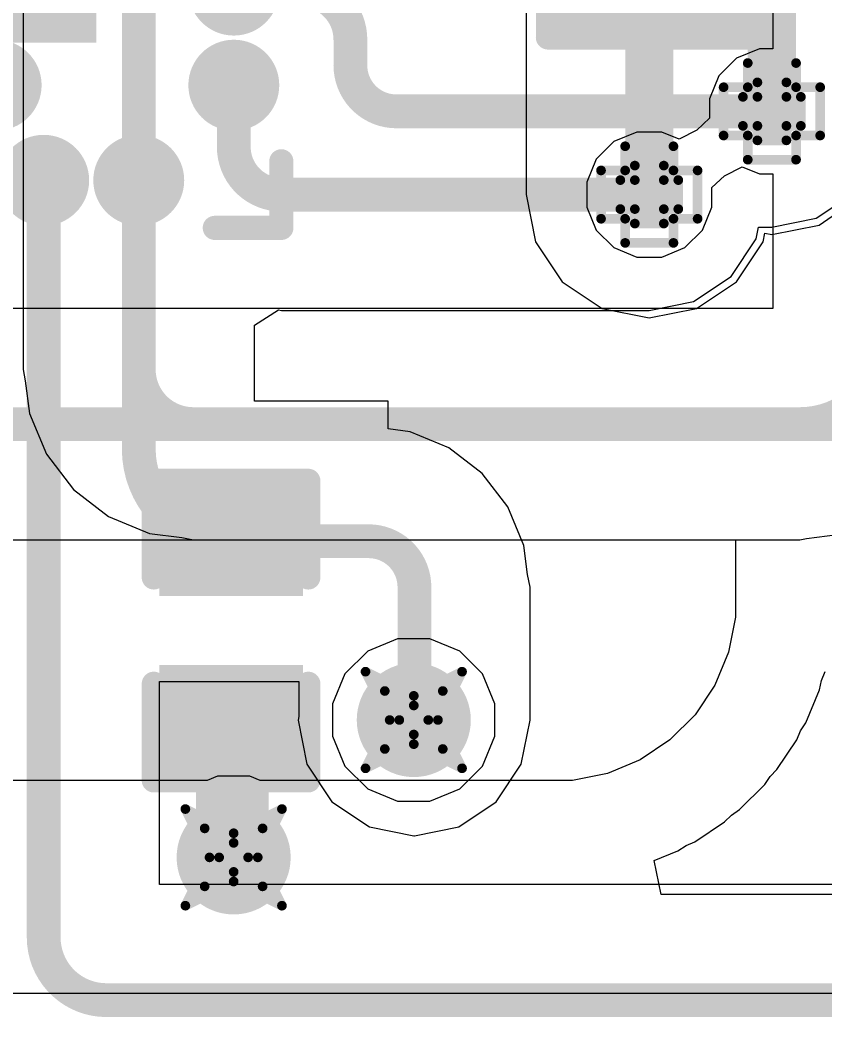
# Model space of a CAD drawing. Header units: inches. Extents: x -2 to 5376, y -4 to 5426.
# Drawn here: x 125.71 to 129.95, y 31.52 to 36.76 of the extents above; entities that cross this region are included whole.
import ezdxf

# ---------------------------------------------------------------- set-up
doc = ezdxf.new("R2010")
doc.units = ezdxf.units.IN
for name, color, linetype in [('Bottom Layer', 5, 'Continuous'), ('Drill Drawing', 1, 'Continuous'), ('Layer 1', 16, 'Continuous'), ('Layer 2', 76, 'Continuous'), ('Top Layer', 1, 'Continuous'), ('Top Overlay', 2, 'Continuous'), ('Top Paste', 8, 'Continuous'), ('Top Solder', 216, 'Continuous'), ('Via Holes', 16, 'Continuous')]:
    doc.layers.add(name, color=color, linetype=linetype)

# ---------------------------------------------------------------- blocks, each defined once
blk = doc.blocks.new('AQFN_73_EP_7_7__144')
at = {"layer": 'Top Layer'}
blk.add_hatch(color=1, dxfattribs=at).paths.add_polyline_path([(-2.425, 2.425), (2.425, 2.425), (2.425, -2.425), (-2.425, -2.425)])
h = blk.add_hatch(color=1, dxfattribs=at)
edge = h.paths.add_edge_path()
edge.add_arc((2, -2.75), 0.1375, 0, 360)
h = blk.add_hatch(color=1, dxfattribs=at)
edge = h.paths.add_edge_path()
edge.add_arc((3.25, -2.75), 0.1375, 0, 360)
h = blk.add_hatch(color=1, dxfattribs=at)
edge = h.paths.add_edge_path()
edge.add_arc((2.25, -3.25), 0.1375, 0, 360)
h = blk.add_hatch(color=1, dxfattribs=at)
edge = h.paths.add_edge_path()
edge.add_arc((2.75, -3.25), 0.1375, 0, 360)
at = {"layer": 'Top Paste'}
h = blk.add_hatch(color=8, dxfattribs=at)
edge = h.paths.add_edge_path()
edge.add_arc((2, -2.75), 0.1375, 0, 360)
h = blk.add_hatch(color=8, dxfattribs=at)
edge = h.paths.add_edge_path()
edge.add_arc((3.25, -2.75), 0.1375, 0, 360)
h = blk.add_hatch(color=8, dxfattribs=at)
edge = h.paths.add_edge_path()
edge.add_arc((2.25, -3.25), 0.1375, 0, 360)
h = blk.add_hatch(color=8, dxfattribs=at)
edge = h.paths.add_edge_path()
edge.add_arc((2.75, -3.25), 0.1375, 0, 360)
at = {"layer": 'Top Solder'}
blk.add_hatch(color=216, dxfattribs=at).paths.add_polyline_path([(-2.5266, 2.5266), (2.5266, 2.5266), (2.5266, -2.5266), (-2.5266, -2.5266)])
h = blk.add_hatch(color=216, dxfattribs=at)
edge = h.paths.add_edge_path()
edge.add_arc((3.25, -2.25), 0.2391, 0, 360)
h = blk.add_hatch(color=216, dxfattribs=at)
edge = h.paths.add_edge_path()
edge.add_arc((2, -2.75), 0.2391, 0, 360)
h = blk.add_hatch(color=216, dxfattribs=at)
edge = h.paths.add_edge_path()
edge.add_arc((3.25, -2.75), 0.2391, 0, 360)
h = blk.add_hatch(color=216, dxfattribs=at)
edge = h.paths.add_edge_path()
edge.add_arc((2.25, -3.25), 0.2391, 0, 360)
h = blk.add_hatch(color=216, dxfattribs=at)
edge = h.paths.add_edge_path()
edge.add_arc((2.75, -3.25), 0.2391, 0, 360)
at = {"layer": 'Top Overlay'}
for points in [[(3.5, -3.5, 0.127, 0.127, 0), (3.5, -3.15, 0.127, 0.127, 0)], [(3.15, -3.5, 0.127, 0.127, 0), (3.5, -3.5, 0.127, 0.127, 0)]]:
    blk.add_lwpolyline(points, format="xyseb", dxfattribs=at)
for points in [[(3.4683, -3.15, 0.0635, 0.0635, 1), (3.5318, -3.15, 0.0635, 0.0635, 1)], [(3.1182, -3.5, 0.0635, 0.0635, 1), (3.1817, -3.5, 0.0635, 0.0635, 1)], [(3.4683, -3.5, 0.0635, 0.0635, 1), (3.5318, -3.5, 0.0635, 0.0635, 1)], [(3.4683, -3.5, 0.0635, 0.0635, 1), (3.5318, -3.5, 0.0635, 0.0635, 1)]]:
    blk.add_lwpolyline(points, format="xyseb", close=True, dxfattribs=at)
blk = doc.blocks.new('C___0402_293')
at = {"layer": 'Top Layer'}
for points in [[(-0.6985, -0.3175), (-0.6985, 0.3175), (-0.2413, 0.3175), (-0.2413, -0.3175)], [(0.2413, -0.3175), (0.2413, 0.3175), (0.6985, 0.3175), (0.6985, -0.3175)]]:
    blk.add_hatch(color=1, dxfattribs=at).paths.add_polyline_path(points)
at = {"layer": 'Top Paste'}
for points in [[(-0.6985, -0.3175), (-0.6985, 0.3175), (-0.2413, 0.3175), (-0.2413, -0.3175)], [(0.2413, -0.3175), (0.2413, 0.3175), (0.6985, 0.3175), (0.6985, -0.3175)]]:
    blk.add_hatch(color=8, dxfattribs=at).paths.add_polyline_path(points)
at = {"layer": 'Top Solder'}
for points in [[(-0.7585, -0.3775), (-0.7585, 0.3775), (-0.1813, 0.3775), (-0.1813, -0.3775)], [(0.1813, -0.3775), (0.1813, 0.3775), (0.7585, 0.3775), (0.7585, -0.3775)]]:
    blk.add_hatch(color=216, dxfattribs=at).paths.add_polyline_path(points)
at = {"layer": 'Top Overlay'}
for points in [[(-0.2794, 0.4064, 0.127, 0.127, 0), (-0.7874, 0.4064, 0.127, 0.127, 0)], [(-0.7874, 0.4064, 0.127, 0.127, 0), (-0.7874, -0.4064, 0.127, 0.127, 0)], [(0.2794, 0.4064, 0.127, 0.127, 0), (0.7874, 0.4064, 0.127, 0.127, 0)], [(0.7874, 0.4064, 0.127, 0.127, 0), (0.7874, -0.4064, 0.127, 0.127, 0)], [(-0.7874, -0.4064, 0.127, 0.127, 0), (-0.2794, -0.4064, 0.127, 0.127, 0)], [(0.2794, -0.4064, 0.127, 0.127, 0), (0.7874, -0.4064, 0.127, 0.127, 0)]]:
    blk.add_lwpolyline(points, format="xyseb", dxfattribs=at)
for points in [[(-0.8191, 0.4064, 0.0635, 0.0635, 1), (-0.7556, 0.4064, 0.0635, 0.0635, 1)], [(-0.8191, 0.4064, 0.0635, 0.0635, 1), (-0.7556, 0.4064, 0.0635, 0.0635, 1)], [(-0.3112, 0.4064, 0.0635, 0.0635, 1), (-0.2477, 0.4064, 0.0635, 0.0635, 1)], [(0.2477, 0.4064, 0.0635, 0.0635, 1), (0.3111, 0.4064, 0.0635, 0.0635, 1)], [(0.7556, 0.4064, 0.0635, 0.0635, 1), (0.8191, 0.4064, 0.0635, 0.0635, 1)], [(0.7556, 0.4064, 0.0635, 0.0635, 1), (0.8191, 0.4064, 0.0635, 0.0635, 1)], [(-0.8191, -0.4064, 0.0635, 0.0635, 1), (-0.7556, -0.4064, 0.0635, 0.0635, 1)], [(-0.8191, -0.4064, 0.0635, 0.0635, 1), (-0.7556, -0.4064, 0.0635, 0.0635, 1)], [(-0.3112, -0.4064, 0.0635, 0.0635, 1), (-0.2477, -0.4064, 0.0635, 0.0635, 1)], [(0.2477, -0.4064, 0.0635, 0.0635, 1), (0.3111, -0.4064, 0.0635, 0.0635, 1)], [(0.7556, -0.4064, 0.0635, 0.0635, 1), (0.8191, -0.4064, 0.0635, 0.0635, 1)], [(0.7556, -0.4064, 0.0635, 0.0635, 1), (0.8191, -0.4064, 0.0635, 0.0635, 1)]]:
    blk.add_lwpolyline(points, format="xyseb", close=True, dxfattribs=at)
blk = doc.blocks.new('C___0603_299')
at = {"layer": 'Top Layer'}
for points in [[(-0.381, 0.4445), (-0.381, -0.4445), (-1.143, -0.4445), (-1.143, 0.4445)], [(1.143, 0.4445), (1.143, -0.4445), (0.381, -0.4445), (0.381, 0.4445)]]:
    blk.add_hatch(color=1, dxfattribs=at).paths.add_polyline_path(points)
at = {"layer": 'Top Paste'}
for points in [[(-0.381, 0.4445), (-0.381, -0.4445), (-1.143, -0.4445), (-1.143, 0.4445)], [(1.143, 0.4445), (1.143, -0.4445), (0.381, -0.4445), (0.381, 0.4445)]]:
    blk.add_hatch(color=8, dxfattribs=at).paths.add_polyline_path(points)
at = {"layer": 'Top Solder'}
for points in [[(-0.321, 0.5045), (-0.321, -0.5045), (-1.203, -0.5045), (-1.203, 0.5045)], [(1.203, 0.5045), (1.203, -0.5045), (0.321, -0.5045), (0.321, 0.5045)]]:
    blk.add_hatch(color=216, dxfattribs=at).paths.add_polyline_path(points)
at = {"layer": 'Top Overlay'}
for points in [[(-1.2446, 0.5334, 0.127, 0.127, 0), (-0.4572, 0.5334, 0.127, 0.127, 0)], [(-1.2446, 0.5334, 0.127, 0.127, 0), (-1.2446, -0.5334, 0.127, 0.127, 0)], [(0.4572, 0.5334, 0.127, 0.127, 0), (1.2446, 0.5334, 0.127, 0.127, 0)], [(1.2446, 0.5334, 0.127, 0.127, 0), (1.2446, -0.5334, 0.127, 0.127, 0)], [(-1.2446, -0.5334, 0.127, 0.127, 0), (-0.4572, -0.5334, 0.127, 0.127, 0)], [(0.4572, -0.5334, 0.127, 0.127, 0), (1.2446, -0.5334, 0.127, 0.127, 0)]]:
    blk.add_lwpolyline(points, format="xyseb", dxfattribs=at)
for points in [[(-1.2764, 0.5334, 0.0635, 0.0635, 1), (-1.2128, 0.5334, 0.0635, 0.0635, 1)], [(-1.2764, 0.5334, 0.0635, 0.0635, 1), (-1.2128, 0.5334, 0.0635, 0.0635, 1)], [(-0.4889, 0.5334, 0.0635, 0.0635, 1), (-0.4254, 0.5334, 0.0635, 0.0635, 1)], [(0.4254, 0.5334, 0.0635, 0.0635, 1), (0.4889, 0.5334, 0.0635, 0.0635, 1)], [(1.2128, 0.5334, 0.0635, 0.0635, 1), (1.2764, 0.5334, 0.0635, 0.0635, 1)], [(1.2128, 0.5334, 0.0635, 0.0635, 1), (1.2764, 0.5334, 0.0635, 0.0635, 1)], [(-1.2764, -0.5334, 0.0635, 0.0635, 1), (-1.2128, -0.5334, 0.0635, 0.0635, 1)], [(-1.2764, -0.5334, 0.0635, 0.0635, 1), (-1.2128, -0.5334, 0.0635, 0.0635, 1)], [(-0.4889, -0.5334, 0.0635, 0.0635, 1), (-0.4254, -0.5334, 0.0635, 0.0635, 1)], [(0.4254, -0.5334, 0.0635, 0.0635, 1), (0.4889, -0.5334, 0.0635, 0.0635, 1)], [(1.2128, -0.5334, 0.0635, 0.0635, 1), (1.2764, -0.5334, 0.0635, 0.0635, 1)], [(1.2128, -0.5334, 0.0635, 0.0635, 1), (1.2764, -0.5334, 0.0635, 0.0635, 1)]]:
    blk.add_lwpolyline(points, format="xyseb", close=True, dxfattribs=at)

msp = doc.modelspace()

# ---------------------------------------------------------------- hatches: boundary and pattern name
at = {"layer": 'Bottom Layer'}
h = msp.add_hatch(color=5, dxfattribs=at)
edge = h.paths.add_edge_path()
edge.add_arc((129.667, 36.2829), 0.15, 0, 360)
h = msp.add_hatch(color=5, dxfattribs=at)
edge = h.paths.add_edge_path()
edge.add_arc((129.0222, 35.8454), 0.15, 0, 360)
h = msp.add_hatch(color=5, dxfattribs=at)
edge = h.paths.add_edge_path()
edge.add_arc((127.7833, 33.0835), 0.3, 0, 360)
h = msp.add_hatch(color=5, dxfattribs=at)
edge = h.paths.add_edge_path()
edge.add_arc((126.8358, 32.3614), 0.3, 0, 360)
at = {"layer": 'Layer 1'}
h = msp.add_hatch(color=16, dxfattribs=at)
edge = h.paths.add_edge_path()
edge.add_arc((129.667, 36.2829), 0.15, 0, 360)
h = msp.add_hatch(color=16, dxfattribs=at)
edge = h.paths.add_edge_path()
edge.add_arc((129.0222, 35.8454), 0.15, 0, 360)
h = msp.add_hatch(color=16, dxfattribs=at)
edge = h.paths.add_edge_path()
edge.add_arc((127.7833, 33.0835), 0.3, 0, 360)
h = msp.add_hatch(color=16, dxfattribs=at)
edge = h.paths.add_edge_path()
edge.add_arc((126.8358, 32.3614), 0.3, 0, 360)
at = {"layer": 'Layer 2'}
h = msp.add_hatch(color=76, dxfattribs=at)
edge = h.paths.add_edge_path()
edge.add_arc((129.667, 36.2829), 0.15, 0, 360)
h = msp.add_hatch(color=76, dxfattribs=at)
edge = h.paths.add_edge_path()
edge.add_arc((129.0222, 35.8454), 0.15, 0, 360)
h = msp.add_hatch(color=76, dxfattribs=at)
edge = h.paths.add_edge_path()
edge.add_arc((127.7833, 33.0835), 0.3, 0, 360)
h = msp.add_hatch(color=76, dxfattribs=at)
edge = h.paths.add_edge_path()
edge.add_arc((126.8358, 32.3614), 0.3, 0, 360)
at = {"layer": 'Top Layer'}
h = msp.add_hatch(color=1, dxfattribs=at)
edge = h.paths.add_edge_path()
edge.add_arc((129.667, 36.2829), 0.15, 0, 360)
h = msp.add_hatch(color=1, dxfattribs=at)
edge = h.paths.add_edge_path()
edge.add_arc((129.0222, 35.8454), 0.15, 0, 360)
h = msp.add_hatch(color=1, dxfattribs=at)
edge = h.paths.add_edge_path()
edge.add_arc((127.7833, 33.0835), 0.3, 0, 360)
h = msp.add_hatch(color=1, dxfattribs=at)
edge = h.paths.add_edge_path()
edge.add_arc((126.8358, 32.3614), 0.3, 0, 360)
at = {"layer": 'Via Holes'}
h = msp.add_hatch(color=7, dxfattribs=at)
edge = h.paths.add_edge_path()
edge.add_arc((129.667, 36.2829), 0.075, 0, 360)
h = msp.add_hatch(color=7, dxfattribs=at)
edge = h.paths.add_edge_path()
edge.add_arc((129.0222, 35.8454), 0.075, 0, 360)
h = msp.add_hatch(color=7, dxfattribs=at)
edge = h.paths.add_edge_path()
edge.add_arc((127.7833, 33.0835), 0.15, 0, 360)
h = msp.add_hatch(color=7, dxfattribs=at)
edge = h.paths.add_edge_path()
edge.add_arc((126.8358, 32.3614), 0.15, 0, 360)

# ---------------------------------------------------------------- linework, layer by layer
at = {"layer": 'Bottom Layer'}
for p, q in [((128.3748, 60.1378), (128.3748, 35.8454)), ((128.3748, 35.8454), (128.4241, 35.5976)), ((129.9148, 35.6847), (129.9848, 35.7315)), ((129.6204, 35.5976), (129.6294, 35.6429)), ((129.6294, 35.6429), (129.667, 35.6355)), ((129.667, 35.6355), (129.9148, 35.6847)), ((128.4241, 35.5976), (128.5644, 35.3876)), ((129.48, 35.3876), (129.6204, 35.5976)), ((128.5644, 35.3876), (128.7745, 35.2472)), ((129.27, 35.2472), (129.48, 35.3876)), ((128.7745, 35.2472), (129.0222, 35.198)), ((129.0222, 35.198), (129.27, 35.2472)), ((127.6983, 33.5105), (127.5414, 33.4455)), ((127.8682, 33.5105), (127.6983, 33.5105)), ((128.0251, 33.4455), (127.8682, 33.5105)), ((127.5414, 33.4455), (127.4213, 33.3254)), ((128.1452, 33.3254), (128.0251, 33.4455)), ((127.4213, 33.3254), (127.3563, 33.1684)), ((128.2103, 33.1684), (128.1452, 33.3254)), ((127.3563, 33.1684), (127.3563, 32.9986)), ((128.2103, 32.9986), (128.2103, 33.1684)), ((127.3563, 32.9986), (127.4213, 32.8416)), ((128.1452, 32.8416), (128.2103, 32.9986)), ((127.4213, 32.8416), (127.5414, 32.7215)), ((128.0251, 32.7215), (128.1452, 32.8416)), ((127.5414, 32.7215), (127.6983, 32.6565)), ((127.8682, 32.6565), (128.0251, 32.7215)), ((127.6983, 32.6565), (127.8682, 32.6565))]:
    msp.add_line(p, q, dxfattribs=at)
for points in [[(129.667, 36.2829, 0.254, 0.254, 0), (129.667, 60.325, 0.254, 0.254, 0)], [(129.0222, 35.8454, 0.254, 0.254, 0), (129.0222, 60.2078, 0.254, 0.254, 0)]]:
    msp.add_lwpolyline(points, format="xyseb", dxfattribs=at)
for points in [[(129.6035, 36.2829, 0.127, 0.127, 1), (129.7305, 36.2829, 0.127, 0.127, 1)], [(128.9587, 35.8454, 0.127, 0.127, 1), (129.0857, 35.8454, 0.127, 0.127, 1)]]:
    msp.add_lwpolyline(points, format="xyseb", close=True, dxfattribs=at)
at = {"layer": 'Drill Drawing'}
for points in [[(129.54, 36.4099, 0.0508, 0.0508, 0), (129.54, 36.5369, 0.0508, 0.0508, 0)], [(129.54, 36.5369, 0.0508, 0.0508, 0), (129.794, 36.5369, 0.0508, 0.0508, 0)], [(129.794, 36.4099, 0.0508, 0.0508, 0), (129.794, 36.5369, 0.0508, 0.0508, 0)], [(129.413, 36.1559, 0.0508, 0.0508, 0), (129.413, 36.4099, 0.0508, 0.0508, 0)], [(129.413, 36.4099, 0.0508, 0.0508, 0), (129.54, 36.4099, 0.0508, 0.0508, 0)], [(129.5908, 36.3591, 0.0508, 0.0508, 0), (129.5908, 36.4353, 0.0508, 0.0508, 0)], [(129.5908, 36.4353, 0.0508, 0.0508, 0), (129.7432, 36.4353, 0.0508, 0.0508, 0)], [(129.7432, 36.3591, 0.0508, 0.0508, 0), (129.7432, 36.4353, 0.0508, 0.0508, 0)], [(129.794, 36.4099, 0.0508, 0.0508, 0), (129.921, 36.4099, 0.0508, 0.0508, 0)], [(129.921, 36.1559, 0.0508, 0.0508, 0), (129.921, 36.4099, 0.0508, 0.0508, 0)], [(129.5146, 36.2067, 0.0508, 0.0508, 0), (129.5146, 36.3591, 0.0508, 0.0508, 0)], [(129.5146, 36.3591, 0.0508, 0.0508, 0), (129.5908, 36.3591, 0.0508, 0.0508, 0)], [(129.7432, 36.3591, 0.0508, 0.0508, 0), (129.8194, 36.3591, 0.0508, 0.0508, 0)], [(129.8194, 36.2067, 0.0508, 0.0508, 0), (129.8194, 36.3591, 0.0508, 0.0508, 0)], [(129.5146, 36.2067, 0.0508, 0.0508, 0), (129.5908, 36.2067, 0.0508, 0.0508, 0)], [(129.5908, 36.1305, 0.0508, 0.0508, 0), (129.5908, 36.2067, 0.0508, 0.0508, 0)], [(129.7432, 36.2067, 0.0508, 0.0508, 0), (129.8194, 36.2067, 0.0508, 0.0508, 0)], [(129.7432, 36.1305, 0.0508, 0.0508, 0), (129.7432, 36.2067, 0.0508, 0.0508, 0)], [(129.413, 36.1559, 0.0508, 0.0508, 0), (129.54, 36.1559, 0.0508, 0.0508, 0)], [(129.54, 36.0289, 0.0508, 0.0508, 0), (129.54, 36.1559, 0.0508, 0.0508, 0)], [(129.794, 36.1559, 0.0508, 0.0508, 0), (129.921, 36.1559, 0.0508, 0.0508, 0)], [(129.794, 36.0289, 0.0508, 0.0508, 0), (129.794, 36.1559, 0.0508, 0.0508, 0)], [(128.8952, 35.9724, 0.0508, 0.0508, 0), (128.8952, 36.0994, 0.0508, 0.0508, 0)], [(128.8952, 36.0994, 0.0508, 0.0508, 0), (129.1492, 36.0994, 0.0508, 0.0508, 0)], [(129.1492, 35.9724, 0.0508, 0.0508, 0), (129.1492, 36.0994, 0.0508, 0.0508, 0)], [(129.5908, 36.1305, 0.0508, 0.0508, 0), (129.7432, 36.1305, 0.0508, 0.0508, 0)], [(128.946, 35.9216, 0.0508, 0.0508, 0), (128.946, 35.9978, 0.0508, 0.0508, 0)], [(128.946, 35.9978, 0.0508, 0.0508, 0), (129.0984, 35.9978, 0.0508, 0.0508, 0)], [(129.0984, 35.9216, 0.0508, 0.0508, 0), (129.0984, 35.9978, 0.0508, 0.0508, 0)], [(129.54, 36.0289, 0.0508, 0.0508, 0), (129.794, 36.0289, 0.0508, 0.0508, 0)], [(128.7682, 35.7184, 0.0508, 0.0508, 0), (128.7682, 35.9724, 0.0508, 0.0508, 0)], [(128.7682, 35.9724, 0.0508, 0.0508, 0), (128.8952, 35.9724, 0.0508, 0.0508, 0)], [(129.1492, 35.9724, 0.0508, 0.0508, 0), (129.2762, 35.9724, 0.0508, 0.0508, 0)], [(129.2762, 35.7184, 0.0508, 0.0508, 0), (129.2762, 35.9724, 0.0508, 0.0508, 0)], [(128.8698, 35.7692, 0.0508, 0.0508, 0), (128.8698, 35.9216, 0.0508, 0.0508, 0)], [(128.8698, 35.9216, 0.0508, 0.0508, 0), (128.946, 35.9216, 0.0508, 0.0508, 0)], [(129.0984, 35.9216, 0.0508, 0.0508, 0), (129.1746, 35.9216, 0.0508, 0.0508, 0)], [(129.1746, 35.7692, 0.0508, 0.0508, 0), (129.1746, 35.9216, 0.0508, 0.0508, 0)], [(128.8698, 35.7692, 0.0508, 0.0508, 0), (128.946, 35.7692, 0.0508, 0.0508, 0)], [(128.946, 35.693, 0.0508, 0.0508, 0), (128.946, 35.7692, 0.0508, 0.0508, 0)], [(129.0984, 35.7692, 0.0508, 0.0508, 0), (129.1746, 35.7692, 0.0508, 0.0508, 0)], [(129.0984, 35.693, 0.0508, 0.0508, 0), (129.0984, 35.7692, 0.0508, 0.0508, 0)], [(128.7682, 35.7184, 0.0508, 0.0508, 0), (128.8952, 35.7184, 0.0508, 0.0508, 0)], [(128.8952, 35.5914, 0.0508, 0.0508, 0), (128.8952, 35.7184, 0.0508, 0.0508, 0)], [(128.946, 35.693, 0.0508, 0.0508, 0), (129.0984, 35.693, 0.0508, 0.0508, 0)], [(129.1492, 35.7184, 0.0508, 0.0508, 0), (129.2762, 35.7184, 0.0508, 0.0508, 0)], [(129.1492, 35.5914, 0.0508, 0.0508, 0), (129.1492, 35.7184, 0.0508, 0.0508, 0)], [(128.8952, 35.5914, 0.0508, 0.0508, 0), (129.1492, 35.5914, 0.0508, 0.0508, 0)], [(127.5293, 33.3375, 0.0508, 0.0508, 0), (127.7833, 33.2105, 0.0508, 0.0508, 0)], [(127.5293, 33.3375, 0.0508, 0.0508, 0), (127.6563, 33.0835, 0.0508, 0.0508, 0)], [(127.7833, 33.2105, 0.0508, 0.0508, 0), (128.0373, 33.3375, 0.0508, 0.0508, 0)], [(127.9103, 33.0835, 0.0508, 0.0508, 0), (128.0373, 33.3375, 0.0508, 0.0508, 0)], [(127.6309, 33.2359, 0.0508, 0.0508, 0), (127.7833, 33.1597, 0.0508, 0.0508, 0)], [(127.6309, 33.2359, 0.0508, 0.0508, 0), (127.7071, 33.0835, 0.0508, 0.0508, 0)], [(127.7833, 33.1597, 0.0508, 0.0508, 0), (127.9357, 33.2359, 0.0508, 0.0508, 0)], [(127.8595, 33.0835, 0.0508, 0.0508, 0), (127.9357, 33.2359, 0.0508, 0.0508, 0)], [(127.5293, 32.8295, 0.0508, 0.0508, 0), (127.6563, 33.0835, 0.0508, 0.0508, 0)], [(127.6309, 32.9311, 0.0508, 0.0508, 0), (127.7071, 33.0835, 0.0508, 0.0508, 0)], [(127.8595, 33.0835, 0.0508, 0.0508, 0), (127.9357, 32.9311, 0.0508, 0.0508, 0)], [(127.9103, 33.0835, 0.0508, 0.0508, 0), (128.0373, 32.8295, 0.0508, 0.0508, 0)], [(127.6309, 32.9311, 0.0508, 0.0508, 0), (127.7833, 33.0073, 0.0508, 0.0508, 0)], [(127.7833, 33.0073, 0.0508, 0.0508, 0), (127.9357, 32.9311, 0.0508, 0.0508, 0)], [(127.5293, 32.8295, 0.0508, 0.0508, 0), (127.7833, 32.9565, 0.0508, 0.0508, 0)], [(127.7833, 32.9565, 0.0508, 0.0508, 0), (128.0373, 32.8295, 0.0508, 0.0508, 0)], [(126.5818, 32.6154, 0.0508, 0.0508, 0), (126.8358, 32.4884, 0.0508, 0.0508, 0)], [(126.5818, 32.6154, 0.0508, 0.0508, 0), (126.7088, 32.3614, 0.0508, 0.0508, 0)], [(126.8358, 32.4884, 0.0508, 0.0508, 0), (127.0898, 32.6154, 0.0508, 0.0508, 0)], [(126.9628, 32.3614, 0.0508, 0.0508, 0), (127.0898, 32.6154, 0.0508, 0.0508, 0)], [(126.6834, 32.5138, 0.0508, 0.0508, 0), (126.8358, 32.4376, 0.0508, 0.0508, 0)], [(126.6834, 32.5138, 0.0508, 0.0508, 0), (126.7596, 32.3614, 0.0508, 0.0508, 0)], [(126.8358, 32.4376, 0.0508, 0.0508, 0), (126.9882, 32.5138, 0.0508, 0.0508, 0)], [(126.912, 32.3614, 0.0508, 0.0508, 0), (126.9882, 32.5138, 0.0508, 0.0508, 0)], [(126.5818, 32.1074, 0.0508, 0.0508, 0), (126.7088, 32.3614, 0.0508, 0.0508, 0)], [(126.6834, 32.209, 0.0508, 0.0508, 0), (126.7596, 32.3614, 0.0508, 0.0508, 0)], [(126.912, 32.3614, 0.0508, 0.0508, 0), (126.9882, 32.209, 0.0508, 0.0508, 0)], [(126.9628, 32.3614, 0.0508, 0.0508, 0), (127.0898, 32.1074, 0.0508, 0.0508, 0)], [(126.6834, 32.209, 0.0508, 0.0508, 0), (126.8358, 32.2852, 0.0508, 0.0508, 0)], [(126.8358, 32.2852, 0.0508, 0.0508, 0), (126.9882, 32.209, 0.0508, 0.0508, 0)], [(126.5818, 32.1074, 0.0508, 0.0508, 0), (126.8358, 32.2344, 0.0508, 0.0508, 0)], [(126.8358, 32.2344, 0.0508, 0.0508, 0), (127.0898, 32.1074, 0.0508, 0.0508, 0)]]:
    msp.add_lwpolyline(points, format="xyseb", dxfattribs=at)
for points in [[(129.5273, 36.5369, 0.0254, 0.0254, 1), (129.5527, 36.5369, 0.0254, 0.0254, 1)], [(129.5273, 36.5369, 0.0254, 0.0254, 1), (129.5527, 36.5369, 0.0254, 0.0254, 1)], [(129.7813, 36.5369, 0.0254, 0.0254, 1), (129.8067, 36.5369, 0.0254, 0.0254, 1)], [(129.7813, 36.5369, 0.0254, 0.0254, 1), (129.8067, 36.5369, 0.0254, 0.0254, 1)], [(129.4003, 36.4099, 0.0254, 0.0254, 1), (129.4257, 36.4099, 0.0254, 0.0254, 1)], [(129.4003, 36.4099, 0.0254, 0.0254, 1), (129.4257, 36.4099, 0.0254, 0.0254, 1)], [(129.5273, 36.4099, 0.0254, 0.0254, 1), (129.5527, 36.4099, 0.0254, 0.0254, 1)], [(129.5273, 36.4099, 0.0254, 0.0254, 1), (129.5527, 36.4099, 0.0254, 0.0254, 1)], [(129.5781, 36.4353, 0.0254, 0.0254, 1), (129.6035, 36.4353, 0.0254, 0.0254, 1)], [(129.5781, 36.4353, 0.0254, 0.0254, 1), (129.6035, 36.4353, 0.0254, 0.0254, 1)], [(129.7305, 36.4353, 0.0254, 0.0254, 1), (129.7559, 36.4353, 0.0254, 0.0254, 1)], [(129.7305, 36.4353, 0.0254, 0.0254, 1), (129.7559, 36.4353, 0.0254, 0.0254, 1)], [(129.7813, 36.4099, 0.0254, 0.0254, 1), (129.8067, 36.4099, 0.0254, 0.0254, 1)], [(129.7813, 36.4099, 0.0254, 0.0254, 1), (129.8067, 36.4099, 0.0254, 0.0254, 1)], [(129.9083, 36.4099, 0.0254, 0.0254, 1), (129.9337, 36.4099, 0.0254, 0.0254, 1)], [(129.9083, 36.4099, 0.0254, 0.0254, 1), (129.9337, 36.4099, 0.0254, 0.0254, 1)], [(129.5019, 36.3591, 0.0254, 0.0254, 1), (129.5273, 36.3591, 0.0254, 0.0254, 1)], [(129.5019, 36.3591, 0.0254, 0.0254, 1), (129.5273, 36.3591, 0.0254, 0.0254, 1)], [(129.5781, 36.3591, 0.0254, 0.0254, 1), (129.6035, 36.3591, 0.0254, 0.0254, 1)], [(129.5781, 36.3591, 0.0254, 0.0254, 1), (129.6035, 36.3591, 0.0254, 0.0254, 1)], [(129.7305, 36.3591, 0.0254, 0.0254, 1), (129.7559, 36.3591, 0.0254, 0.0254, 1)], [(129.7305, 36.3591, 0.0254, 0.0254, 1), (129.7559, 36.3591, 0.0254, 0.0254, 1)], [(129.8067, 36.3591, 0.0254, 0.0254, 1), (129.8321, 36.3591, 0.0254, 0.0254, 1)], [(129.8067, 36.3591, 0.0254, 0.0254, 1), (129.8321, 36.3591, 0.0254, 0.0254, 1)], [(129.5019, 36.2067, 0.0254, 0.0254, 1), (129.5273, 36.2067, 0.0254, 0.0254, 1)], [(129.5019, 36.2067, 0.0254, 0.0254, 1), (129.5273, 36.2067, 0.0254, 0.0254, 1)], [(129.5781, 36.2067, 0.0254, 0.0254, 1), (129.6035, 36.2067, 0.0254, 0.0254, 1)], [(129.5781, 36.2067, 0.0254, 0.0254, 1), (129.6035, 36.2067, 0.0254, 0.0254, 1)], [(129.7305, 36.2067, 0.0254, 0.0254, 1), (129.7559, 36.2067, 0.0254, 0.0254, 1)], [(129.7305, 36.2067, 0.0254, 0.0254, 1), (129.7559, 36.2067, 0.0254, 0.0254, 1)], [(129.8067, 36.2067, 0.0254, 0.0254, 1), (129.8321, 36.2067, 0.0254, 0.0254, 1)], [(129.8067, 36.2067, 0.0254, 0.0254, 1), (129.8321, 36.2067, 0.0254, 0.0254, 1)], [(129.4003, 36.1559, 0.0254, 0.0254, 1), (129.4257, 36.1559, 0.0254, 0.0254, 1)], [(129.4003, 36.1559, 0.0254, 0.0254, 1), (129.4257, 36.1559, 0.0254, 0.0254, 1)], [(129.5273, 36.1559, 0.0254, 0.0254, 1), (129.5527, 36.1559, 0.0254, 0.0254, 1)], [(129.5273, 36.1559, 0.0254, 0.0254, 1), (129.5527, 36.1559, 0.0254, 0.0254, 1)], [(129.7813, 36.1559, 0.0254, 0.0254, 1), (129.8067, 36.1559, 0.0254, 0.0254, 1)], [(129.7813, 36.1559, 0.0254, 0.0254, 1), (129.8067, 36.1559, 0.0254, 0.0254, 1)], [(129.9083, 36.1559, 0.0254, 0.0254, 1), (129.9337, 36.1559, 0.0254, 0.0254, 1)], [(129.9083, 36.1559, 0.0254, 0.0254, 1), (129.9337, 36.1559, 0.0254, 0.0254, 1)], [(128.8825, 36.0994, 0.0254, 0.0254, 1), (128.9079, 36.0994, 0.0254, 0.0254, 1)], [(128.8825, 36.0994, 0.0254, 0.0254, 1), (128.9079, 36.0994, 0.0254, 0.0254, 1)], [(129.1365, 36.0994, 0.0254, 0.0254, 1), (129.1619, 36.0994, 0.0254, 0.0254, 1)], [(129.1365, 36.0994, 0.0254, 0.0254, 1), (129.1619, 36.0994, 0.0254, 0.0254, 1)], [(129.5781, 36.1305, 0.0254, 0.0254, 1), (129.6035, 36.1305, 0.0254, 0.0254, 1)], [(129.5781, 36.1305, 0.0254, 0.0254, 1), (129.6035, 36.1305, 0.0254, 0.0254, 1)], [(129.7305, 36.1305, 0.0254, 0.0254, 1), (129.7559, 36.1305, 0.0254, 0.0254, 1)], [(129.7305, 36.1305, 0.0254, 0.0254, 1), (129.7559, 36.1305, 0.0254, 0.0254, 1)], [(128.9333, 35.9978, 0.0254, 0.0254, 1), (128.9587, 35.9978, 0.0254, 0.0254, 1)], [(128.9333, 35.9978, 0.0254, 0.0254, 1), (128.9587, 35.9978, 0.0254, 0.0254, 1)], [(129.0857, 35.9978, 0.0254, 0.0254, 1), (129.1111, 35.9978, 0.0254, 0.0254, 1)], [(129.0857, 35.9978, 0.0254, 0.0254, 1), (129.1111, 35.9978, 0.0254, 0.0254, 1)], [(129.5273, 36.0289, 0.0254, 0.0254, 1), (129.5527, 36.0289, 0.0254, 0.0254, 1)], [(129.5273, 36.0289, 0.0254, 0.0254, 1), (129.5527, 36.0289, 0.0254, 0.0254, 1)], [(129.7813, 36.0289, 0.0254, 0.0254, 1), (129.8067, 36.0289, 0.0254, 0.0254, 1)], [(129.7813, 36.0289, 0.0254, 0.0254, 1), (129.8067, 36.0289, 0.0254, 0.0254, 1)], [(128.7555, 35.9724, 0.0254, 0.0254, 1), (128.7809, 35.9724, 0.0254, 0.0254, 1)], [(128.7555, 35.9724, 0.0254, 0.0254, 1), (128.7809, 35.9724, 0.0254, 0.0254, 1)], [(128.8825, 35.9724, 0.0254, 0.0254, 1), (128.9079, 35.9724, 0.0254, 0.0254, 1)], [(128.8825, 35.9724, 0.0254, 0.0254, 1), (128.9079, 35.9724, 0.0254, 0.0254, 1)], [(129.1365, 35.9724, 0.0254, 0.0254, 1), (129.1619, 35.9724, 0.0254, 0.0254, 1)], [(129.1365, 35.9724, 0.0254, 0.0254, 1), (129.1619, 35.9724, 0.0254, 0.0254, 1)], [(129.2635, 35.9724, 0.0254, 0.0254, 1), (129.2889, 35.9724, 0.0254, 0.0254, 1)], [(129.2635, 35.9724, 0.0254, 0.0254, 1), (129.2889, 35.9724, 0.0254, 0.0254, 1)], [(128.8571, 35.9216, 0.0254, 0.0254, 1), (128.8825, 35.9216, 0.0254, 0.0254, 1)], [(128.8571, 35.9216, 0.0254, 0.0254, 1), (128.8825, 35.9216, 0.0254, 0.0254, 1)], [(128.9333, 35.9216, 0.0254, 0.0254, 1), (128.9587, 35.9216, 0.0254, 0.0254, 1)], [(128.9333, 35.9216, 0.0254, 0.0254, 1), (128.9587, 35.9216, 0.0254, 0.0254, 1)], [(129.0857, 35.9216, 0.0254, 0.0254, 1), (129.1111, 35.9216, 0.0254, 0.0254, 1)], [(129.0857, 35.9216, 0.0254, 0.0254, 1), (129.1111, 35.9216, 0.0254, 0.0254, 1)], [(129.1619, 35.9216, 0.0254, 0.0254, 1), (129.1873, 35.9216, 0.0254, 0.0254, 1)], [(129.1619, 35.9216, 0.0254, 0.0254, 1), (129.1873, 35.9216, 0.0254, 0.0254, 1)], [(128.8571, 35.7692, 0.0254, 0.0254, 1), (128.8825, 35.7692, 0.0254, 0.0254, 1)], [(128.8571, 35.7692, 0.0254, 0.0254, 1), (128.8825, 35.7692, 0.0254, 0.0254, 1)], [(128.9333, 35.7692, 0.0254, 0.0254, 1), (128.9587, 35.7692, 0.0254, 0.0254, 1)], [(128.9333, 35.7692, 0.0254, 0.0254, 1), (128.9587, 35.7692, 0.0254, 0.0254, 1)], [(129.0857, 35.7692, 0.0254, 0.0254, 1), (129.1111, 35.7692, 0.0254, 0.0254, 1)], [(129.0857, 35.7692, 0.0254, 0.0254, 1), (129.1111, 35.7692, 0.0254, 0.0254, 1)], [(129.1619, 35.7692, 0.0254, 0.0254, 1), (129.1873, 35.7692, 0.0254, 0.0254, 1)], [(129.1619, 35.7692, 0.0254, 0.0254, 1), (129.1873, 35.7692, 0.0254, 0.0254, 1)], [(128.7555, 35.7184, 0.0254, 0.0254, 1), (128.7809, 35.7184, 0.0254, 0.0254, 1)], [(128.7555, 35.7184, 0.0254, 0.0254, 1), (128.7809, 35.7184, 0.0254, 0.0254, 1)], [(128.8825, 35.7184, 0.0254, 0.0254, 1), (128.9079, 35.7184, 0.0254, 0.0254, 1)], [(128.8825, 35.7184, 0.0254, 0.0254, 1), (128.9079, 35.7184, 0.0254, 0.0254, 1)], [(128.9333, 35.693, 0.0254, 0.0254, 1), (128.9587, 35.693, 0.0254, 0.0254, 1)], [(128.9333, 35.693, 0.0254, 0.0254, 1), (128.9587, 35.693, 0.0254, 0.0254, 1)], [(129.0857, 35.693, 0.0254, 0.0254, 1), (129.1111, 35.693, 0.0254, 0.0254, 1)], [(129.0857, 35.693, 0.0254, 0.0254, 1), (129.1111, 35.693, 0.0254, 0.0254, 1)], [(129.1365, 35.7184, 0.0254, 0.0254, 1), (129.1619, 35.7184, 0.0254, 0.0254, 1)], [(129.1365, 35.7184, 0.0254, 0.0254, 1), (129.1619, 35.7184, 0.0254, 0.0254, 1)], [(129.2635, 35.7184, 0.0254, 0.0254, 1), (129.2889, 35.7184, 0.0254, 0.0254, 1)], [(129.2635, 35.7184, 0.0254, 0.0254, 1), (129.2889, 35.7184, 0.0254, 0.0254, 1)], [(128.8825, 35.5914, 0.0254, 0.0254, 1), (128.9079, 35.5914, 0.0254, 0.0254, 1)], [(128.8825, 35.5914, 0.0254, 0.0254, 1), (128.9079, 35.5914, 0.0254, 0.0254, 1)], [(129.1365, 35.5914, 0.0254, 0.0254, 1), (129.1619, 35.5914, 0.0254, 0.0254, 1)], [(129.1365, 35.5914, 0.0254, 0.0254, 1), (129.1619, 35.5914, 0.0254, 0.0254, 1)], [(127.5166, 33.3375, 0.0254, 0.0254, 1), (127.542, 33.3375, 0.0254, 0.0254, 1)], [(127.5166, 33.3375, 0.0254, 0.0254, 1), (127.542, 33.3375, 0.0254, 0.0254, 1)], [(128.0246, 33.3375, 0.0254, 0.0254, 1), (128.05, 33.3375, 0.0254, 0.0254, 1)], [(128.0246, 33.3375, 0.0254, 0.0254, 1), (128.05, 33.3375, 0.0254, 0.0254, 1)], [(127.6182, 33.2359, 0.0254, 0.0254, 1), (127.6436, 33.2359, 0.0254, 0.0254, 1)], [(127.6182, 33.2359, 0.0254, 0.0254, 1), (127.6436, 33.2359, 0.0254, 0.0254, 1)], [(127.7706, 33.2105, 0.0254, 0.0254, 1), (127.796, 33.2105, 0.0254, 0.0254, 1)], [(127.7706, 33.2105, 0.0254, 0.0254, 1), (127.796, 33.2105, 0.0254, 0.0254, 1)], [(127.923, 33.2359, 0.0254, 0.0254, 1), (127.9484, 33.2359, 0.0254, 0.0254, 1)], [(127.923, 33.2359, 0.0254, 0.0254, 1), (127.9484, 33.2359, 0.0254, 0.0254, 1)], [(127.7706, 33.1597, 0.0254, 0.0254, 1), (127.796, 33.1597, 0.0254, 0.0254, 1)], [(127.7706, 33.1597, 0.0254, 0.0254, 1), (127.796, 33.1597, 0.0254, 0.0254, 1)], [(127.6436, 33.0835, 0.0254, 0.0254, 1), (127.669, 33.0835, 0.0254, 0.0254, 1)], [(127.6436, 33.0835, 0.0254, 0.0254, 1), (127.669, 33.0835, 0.0254, 0.0254, 1)], [(127.6944, 33.0835, 0.0254, 0.0254, 1), (127.7198, 33.0835, 0.0254, 0.0254, 1)], [(127.6944, 33.0835, 0.0254, 0.0254, 1), (127.7198, 33.0835, 0.0254, 0.0254, 1)], [(127.8468, 33.0835, 0.0254, 0.0254, 1), (127.8722, 33.0835, 0.0254, 0.0254, 1)], [(127.8468, 33.0835, 0.0254, 0.0254, 1), (127.8722, 33.0835, 0.0254, 0.0254, 1)], [(127.8976, 33.0835, 0.0254, 0.0254, 1), (127.923, 33.0835, 0.0254, 0.0254, 1)], [(127.8976, 33.0835, 0.0254, 0.0254, 1), (127.923, 33.0835, 0.0254, 0.0254, 1)], [(127.7706, 33.0073, 0.0254, 0.0254, 1), (127.796, 33.0073, 0.0254, 0.0254, 1)], [(127.7706, 33.0073, 0.0254, 0.0254, 1), (127.796, 33.0073, 0.0254, 0.0254, 1)], [(127.7706, 32.9565, 0.0254, 0.0254, 1), (127.796, 32.9565, 0.0254, 0.0254, 1)], [(127.7706, 32.9565, 0.0254, 0.0254, 1), (127.796, 32.9565, 0.0254, 0.0254, 1)], [(127.6182, 32.9311, 0.0254, 0.0254, 1), (127.6436, 32.9311, 0.0254, 0.0254, 1)], [(127.6182, 32.9311, 0.0254, 0.0254, 1), (127.6436, 32.9311, 0.0254, 0.0254, 1)], [(127.923, 32.9311, 0.0254, 0.0254, 1), (127.9484, 32.9311, 0.0254, 0.0254, 1)], [(127.923, 32.9311, 0.0254, 0.0254, 1), (127.9484, 32.9311, 0.0254, 0.0254, 1)], [(127.5166, 32.8295, 0.0254, 0.0254, 1), (127.542, 32.8295, 0.0254, 0.0254, 1)], [(127.5166, 32.8295, 0.0254, 0.0254, 1), (127.542, 32.8295, 0.0254, 0.0254, 1)], [(128.0246, 32.8295, 0.0254, 0.0254, 1), (128.05, 32.8295, 0.0254, 0.0254, 1)], [(128.0246, 32.8295, 0.0254, 0.0254, 1), (128.05, 32.8295, 0.0254, 0.0254, 1)], [(126.5691, 32.6154, 0.0254, 0.0254, 1), (126.5945, 32.6154, 0.0254, 0.0254, 1)], [(126.5691, 32.6154, 0.0254, 0.0254, 1), (126.5945, 32.6154, 0.0254, 0.0254, 1)], [(127.0771, 32.6154, 0.0254, 0.0254, 1), (127.1025, 32.6154, 0.0254, 0.0254, 1)], [(127.0771, 32.6154, 0.0254, 0.0254, 1), (127.1025, 32.6154, 0.0254, 0.0254, 1)], [(126.6707, 32.5138, 0.0254, 0.0254, 1), (126.6961, 32.5138, 0.0254, 0.0254, 1)], [(126.6707, 32.5138, 0.0254, 0.0254, 1), (126.6961, 32.5138, 0.0254, 0.0254, 1)], [(126.8231, 32.4884, 0.0254, 0.0254, 1), (126.8485, 32.4884, 0.0254, 0.0254, 1)], [(126.8231, 32.4884, 0.0254, 0.0254, 1), (126.8485, 32.4884, 0.0254, 0.0254, 1)], [(126.9755, 32.5138, 0.0254, 0.0254, 1), (127.0009, 32.5138, 0.0254, 0.0254, 1)], [(126.9755, 32.5138, 0.0254, 0.0254, 1), (127.0009, 32.5138, 0.0254, 0.0254, 1)], [(126.8231, 32.4376, 0.0254, 0.0254, 1), (126.8485, 32.4376, 0.0254, 0.0254, 1)], [(126.8231, 32.4376, 0.0254, 0.0254, 1), (126.8485, 32.4376, 0.0254, 0.0254, 1)], [(126.6961, 32.3614, 0.0254, 0.0254, 1), (126.7215, 32.3614, 0.0254, 0.0254, 1)], [(126.6961, 32.3614, 0.0254, 0.0254, 1), (126.7215, 32.3614, 0.0254, 0.0254, 1)], [(126.7469, 32.3614, 0.0254, 0.0254, 1), (126.7723, 32.3614, 0.0254, 0.0254, 1)], [(126.7469, 32.3614, 0.0254, 0.0254, 1), (126.7723, 32.3614, 0.0254, 0.0254, 1)], [(126.8993, 32.3614, 0.0254, 0.0254, 1), (126.9247, 32.3614, 0.0254, 0.0254, 1)], [(126.8993, 32.3614, 0.0254, 0.0254, 1), (126.9247, 32.3614, 0.0254, 0.0254, 1)], [(126.9501, 32.3614, 0.0254, 0.0254, 1), (126.9755, 32.3614, 0.0254, 0.0254, 1)], [(126.9501, 32.3614, 0.0254, 0.0254, 1), (126.9755, 32.3614, 0.0254, 0.0254, 1)], [(126.8231, 32.2852, 0.0254, 0.0254, 1), (126.8485, 32.2852, 0.0254, 0.0254, 1)], [(126.8231, 32.2852, 0.0254, 0.0254, 1), (126.8485, 32.2852, 0.0254, 0.0254, 1)], [(126.8231, 32.2344, 0.0254, 0.0254, 1), (126.8485, 32.2344, 0.0254, 0.0254, 1)], [(126.8231, 32.2344, 0.0254, 0.0254, 1), (126.8485, 32.2344, 0.0254, 0.0254, 1)], [(126.6707, 32.209, 0.0254, 0.0254, 1), (126.6961, 32.209, 0.0254, 0.0254, 1)], [(126.6707, 32.209, 0.0254, 0.0254, 1), (126.6961, 32.209, 0.0254, 0.0254, 1)], [(126.9755, 32.209, 0.0254, 0.0254, 1), (127.0009, 32.209, 0.0254, 0.0254, 1)], [(126.9755, 32.209, 0.0254, 0.0254, 1), (127.0009, 32.209, 0.0254, 0.0254, 1)], [(126.5691, 32.1074, 0.0254, 0.0254, 1), (126.5945, 32.1074, 0.0254, 0.0254, 1)], [(126.5691, 32.1074, 0.0254, 0.0254, 1), (126.5945, 32.1074, 0.0254, 0.0254, 1)], [(127.0771, 32.1074, 0.0254, 0.0254, 1), (127.1025, 32.1074, 0.0254, 0.0254, 1)], [(127.0771, 32.1074, 0.0254, 0.0254, 1), (127.1025, 32.1074, 0.0254, 0.0254, 1)]]:
    msp.add_lwpolyline(points, format="xyseb", close=True, dxfattribs=at)
at = {"layer": 'Layer 1'}
for p, q in [((129.6724, 37.8181), (129.6724, 36.6119)), ((129.6016, 36.6119), (129.4806, 36.5618)), ((129.6724, 36.6119), (129.6016, 36.6119)), ((129.4806, 36.5618), (129.3881, 36.4693)), ((129.3881, 36.4693), (129.338, 36.3483)), ((129.338, 36.3483), (129.338, 36.2463)), ((129.338, 36.2463), (129.2714, 36.1836)), ((128.9568, 36.1744), (128.8359, 36.1243)), ((129.0877, 36.1744), (128.9568, 36.1744)), ((129.1791, 36.1365), (129.0877, 36.1744)), ((129.2714, 36.1836), (129.1791, 36.1365)), ((128.8359, 36.1243), (128.7433, 36.0318)), ((128.7433, 36.0318), (128.6932, 35.9108)), ((129.4178, 35.9447), (129.5102, 35.9918)), ((129.5102, 35.9918), (129.6016, 35.9539)), ((128.6932, 35.9108), (128.6932, 35.78)), ((129.3512, 35.882), (129.4178, 35.9447)), ((129.6016, 35.9539), (129.6724, 35.9539)), ((129.6724, 35.9539), (129.6724, 35.2474)), ((129.3512, 35.78), (129.3512, 35.882)), ((128.6932, 35.78), (128.7433, 35.659)), ((129.3011, 35.659), (129.3512, 35.78)), ((128.7433, 35.659), (128.8359, 35.5665)), ((129.2086, 35.5665), (129.3011, 35.659)), ((128.8359, 35.5665), (128.9568, 35.5164)), ((129.0877, 35.5164), (129.2086, 35.5665)), ((128.9568, 35.5164), (129.0877, 35.5164)), ((129.6724, 35.2474), (124.1952, 35.2474)), ((124.064, 34.0302), (129.8136, 34.0302)), ((129.8136, 34.0302), (129.8498, 34.0374)), ((129.8136, 34.0302), (129.8136, 34.0302)), ((129.8136, 34.0302), (129.8136, 34.0302)), ((129.8498, 34.0374), (130.0937, 34.0695)), ((127.6983, 33.5105), (127.5414, 33.4455)), ((127.8682, 33.5105), (127.6983, 33.5105)), ((128.0251, 33.4455), (127.8682, 33.5105)), ((127.5414, 33.4455), (127.4213, 33.3254)), ((128.1452, 33.3254), (128.0251, 33.4455)), ((127.4213, 33.3254), (127.3563, 33.1684)), ((128.2103, 33.1684), (128.1452, 33.3254)), ((127.3563, 33.1684), (127.3563, 32.9986)), ((128.2103, 32.9986), (128.2103, 33.1684)), ((127.3563, 32.9986), (127.4213, 32.8416)), ((128.1452, 32.8416), (128.2103, 32.9986)), ((127.4213, 32.8416), (127.5414, 32.7215)), ((128.0251, 32.7215), (128.1452, 32.8416)), ((127.5414, 32.7215), (127.6983, 32.6565)), ((127.8682, 32.6565), (128.0251, 32.7215)), ((127.6983, 32.6565), (127.8682, 32.6565))]:
    msp.add_line(p, q, dxfattribs=at)
for points in [[(130.281, 35.0247, 0.1778, 0.1778, -0.359492), (129.8136, 34.6388, 0.1778, 0.1778, 0)], [(124.064, 34.6388, 0.1778, 0.1778, 0), (129.8136, 34.6388, 0.1778, 0.1778, 0)]]:
    msp.add_lwpolyline(points, format="xyseb", dxfattribs=at)
msp.add_lwpolyline([(129.7692, 34.6388, 0.0889, 0.0889, 1), (129.8581, 34.6388, 0.0889, 0.0889, 1)], format="xyseb", close=True, dxfattribs=at)
msp.add_lwpolyline([(129.7692, 34.6388, 0.0889, 0.0889, 1), (129.8581, 34.6388, 0.0889, 0.0889, 1)], format="xyseb", close=True, dxfattribs=at)
at = {"layer": 'Layer 2'}
for p, q in [((125.728, 36.9988), (125.728, 34.9264)), ((125.728, 34.9264), (125.74, 34.866)), ((125.74, 34.866), (125.7625, 34.6955)), ((125.7625, 34.6955), (125.8516, 34.4803)), ((125.8516, 34.4803), (125.9934, 34.2955)), ((125.9934, 34.2955), (126.1781, 34.1538)), ((126.1781, 34.1538), (126.3933, 34.0646)), ((126.3933, 34.0646), (126.5638, 34.0422)), ((126.5638, 34.0422), (126.6242, 34.0302)), ((126.6242, 34.0302), (129.4755, 34.0302)), ((129.4755, 34.0302), (129.4755, 33.7175)), ((129.4755, 33.7175), (129.4755, 33.7175)), ((129.4755, 33.7175), (129.4755, 33.6238)), ((129.4755, 33.6238), (129.439, 33.44)), ((129.439, 33.44), (129.3672, 33.2668)), ((129.9274, 33.2918), (129.947, 33.3389)), ((129.9175, 33.2418), (129.9274, 33.2918)), ((129.3672, 33.2668), (129.2631, 33.111)), ((129.8458, 33.0686), (129.9175, 33.2418)), ((129.2631, 33.111), (129.1306, 32.9784)), ((129.7979, 32.9791), (129.8174, 33.0262)), ((129.8174, 33.0262), (129.8458, 33.0686)), ((129.1306, 32.9784), (128.9747, 32.8743)), ((129.6938, 32.8232), (129.7979, 32.9791)), ((128.9747, 32.8743), (128.8015, 32.8026)), ((129.6577, 32.7871), (129.6938, 32.8232)), ((126.6969, 32.766), (124.8366, 32.766)), ((126.7509, 32.7884), (126.6969, 32.766)), ((126.9207, 32.7884), (126.7509, 32.7884)), ((126.9747, 32.766), (126.9207, 32.7884)), ((128.524, 32.766), (126.9747, 32.766)), ((128.6177, 32.766), (128.524, 32.766)), ((128.8015, 32.8026), (128.6177, 32.766)), ((129.6293, 32.7447), (129.6577, 32.7871)), ((129.4968, 32.6122), (129.6293, 32.7447)), ((129.4544, 32.5838), (129.4968, 32.6122)), ((129.4183, 32.5478), (129.4544, 32.5838)), ((129.2625, 32.4436), (129.4183, 32.5478)), ((129.0483, 32.3441), (129.1729, 32.3958)), ((129.1729, 32.3958), (129.2153, 32.4241)), ((129.2153, 32.4241), (129.2625, 32.4436)), ((129.0837, 32.1663), (129.0483, 32.3441)), ((131.0618, 32.1663), (129.0837, 32.1663)), ((124.1552, 31.6484), (131.0627, 31.6484))]:
    msp.add_line(p, q, dxfattribs=at)
for points in [[(126.3366, 34.9264, 0.1778, 0.1778, 0), (126.3366, 37.1704, 0.1778, 0.1778, 0)], [(126.6242, 34.6388, 0.1778, 0.1778, -0.414214), (126.3366, 34.9264, 0.1778, 0.1778, 0)], [(126.6242, 34.6388, 0.1778, 0.1778, 0), (133.4493, 34.6388, 0.1778, 0.1778, 0)]]:
    msp.add_lwpolyline(points, format="xyseb", dxfattribs=at)
for points in [[(126.2922, 34.9264, 0.0889, 0.0889, 1), (126.3811, 34.9264, 0.0889, 0.0889, 1)], [(126.2922, 34.9264, 0.0889, 0.0889, 1), (126.3811, 34.9264, 0.0889, 0.0889, 1)], [(126.5797, 34.6388, 0.0889, 0.0889, 1), (126.6686, 34.6388, 0.0889, 0.0889, 1)], [(126.5797, 34.6388, 0.0889, 0.0889, 1), (126.6686, 34.6388, 0.0889, 0.0889, 1)]]:
    msp.add_lwpolyline(points, format="xyseb", close=True, dxfattribs=at)
at = {"layer": 'Top Layer'}
for p, q in [((129.8999, 35.7206), (130.0973, 35.8526)), ((129.667, 35.6743), (129.8999, 35.7206)), ((129.5845, 35.6125), (129.5968, 35.6743)), ((129.5968, 35.6743), (129.667, 35.6743)), ((129.4526, 35.4151), (129.5845, 35.6125)), ((129.2551, 35.2831), (129.4526, 35.4151)), ((129.0222, 35.2368), (129.2551, 35.2831)), ((126.9452, 35.1596), (127.0722, 35.2397)), ((127.0722, 35.2397), (127.0866, 35.2368)), ((127.0866, 35.2368), (129.0222, 35.2368)), ((126.9452, 34.7599), (126.9452, 35.1596)), ((127.6477, 34.7599), (126.9452, 34.7599)), ((127.6477, 34.614), (127.6477, 34.7599)), ((127.7643, 34.5986), (127.6477, 34.614)), ((127.9682, 34.5142), (127.7643, 34.5986)), ((128.1433, 34.3798), (127.9682, 34.5142)), ((128.2776, 34.2047), (128.1433, 34.3798)), ((128.3621, 34.0008), (128.2776, 34.2047)), ((128.3822, 33.8483), (128.3621, 34.0008)), ((128.3954, 33.782), (128.3822, 33.8483)), ((128.3954, 33.0835), (128.3954, 33.782)), ((126.4452, 32.2195), (126.4452, 33.2867)), ((126.4452, 33.2867), (127.1782, 33.2867)), ((127.1782, 33.2867), (127.1782, 33.1011)), ((127.1782, 33.1011), (127.1747, 33.0835)), ((127.1747, 33.0835), (127.221, 32.8506)), ((128.349, 32.8506), (128.3954, 33.0835)), ((127.221, 32.8506), (127.3529, 32.6532)), ((128.2171, 32.6532), (128.349, 32.8506)), ((127.3529, 32.6532), (127.5504, 32.5212)), ((128.0197, 32.5212), (128.2171, 32.6532)), ((127.5504, 32.5212), (127.7833, 32.4749)), ((127.7868, 32.4749), (128.0197, 32.5212)), ((127.7833, 32.4749), (127.7868, 32.4749)), ((130.2014, 32.2195), (126.4452, 32.2195))]:
    msp.add_line(p, q, dxfattribs=at)
for points in [[(127.1893, 36.9204, 0.1778, 0.1778, -0.414214), (127.4499, 36.6598, 0.1778, 0.1778, 0)], [(127.4499, 36.6598, 0.1778, 0.1778, 0), (127.4499, 36.5247, 0.1778, 0.1778, 0)], [(127.6917, 36.2829, 0.1778, 0.1778, -0.414214), (127.4499, 36.5247, 0.1778, 0.1778, 0)], [(126.8366, 36.0954, 0.1778, 0.1778, 0), (126.8366, 36.4204, 0.1778, 0.1778, 0)], [(127.6917, 36.2829, 0.1778, 0.1778, 0), (129.667, 36.2829, 0.1778, 0.1778, 0)], [(127.0866, 35.8454, 0.1778, 0.1778, -0.414214), (126.8366, 36.0954, 0.1778, 0.1778, 0)], [(125.8366, 31.9406, 0.1778, 0.1778, 0), (125.8366, 35.9204, 0.1778, 0.1778, 0)], [(126.3366, 34.5089, 0.1778, 0.1778, 0), (126.3366, 35.9204, 0.1778, 0.1778, 0)], [(127.0866, 35.8454, 0.1778, 0.1778, 0), (129.0222, 35.8454, 0.1778, 0.1778, 0)], [(126.8222, 34.0233, 0.1778, 0.1778, -0.414214), (126.3366, 34.5089, 0.1778, 0.1778, 0)], [(126.8222, 34.0233, 0.1778, 0.1778, 0), (127.5455, 34.0233, 0.1778, 0.1778, 0)], [(127.5455, 34.0233, 0.1778, 0.1778, -0.414214), (127.7868, 33.782, 0.1778, 0.1778, 0)], [(127.7868, 33.0835, 0.1778, 0.1778, 0), (127.7868, 33.782, 0.1778, 0.1778, 0)], [(126.829, 32.3682, 0.381, 0.381, 0), (126.829, 33.0767, 0.381, 0.381, 0)], [(126.8222, 33.0835, 0.254, 0.254, 0), (126.829, 33.0767, 0.254, 0.254, 0)], [(127.7833, 33.0835, 0.1778, 0.1778, 0), (127.7868, 33.0835, 0.1778, 0.1778, 0)], [(126.829, 32.3682, 0.254, 0.254, 0), (126.8358, 32.3614, 0.254, 0.254, 0)], [(126.1663, 31.6109, 0.1778, 0.1778, -0.414214), (125.8366, 31.9406, 0.1778, 0.1778, 0)], [(126.1663, 31.6109, 0.1778, 0.1778, 0), (130.536, 31.6109, 0.1778, 0.1778, 0)]]:
    msp.add_lwpolyline(points, format="xyseb", dxfattribs=at)
for points in [[(127.4054, 36.6598, 0.0889, 0.0889, 1), (127.4943, 36.6598, 0.0889, 0.0889, 1)], [(127.4054, 36.6598, 0.0889, 0.0889, 1), (127.4943, 36.6598, 0.0889, 0.0889, 1)], [(127.4054, 36.5247, 0.0889, 0.0889, 1), (127.4943, 36.5247, 0.0889, 0.0889, 1)], [(127.4054, 36.5247, 0.0889, 0.0889, 1), (127.4943, 36.5247, 0.0889, 0.0889, 1)], [(126.7922, 36.4204, 0.0889, 0.0889, 1), (126.8811, 36.4204, 0.0889, 0.0889, 1)], [(127.6473, 36.2829, 0.0889, 0.0889, 1), (127.7362, 36.2829, 0.0889, 0.0889, 1)], [(127.6473, 36.2829, 0.0889, 0.0889, 1), (127.7362, 36.2829, 0.0889, 0.0889, 1)], [(129.6225, 36.2829, 0.0889, 0.0889, 1), (129.7115, 36.2829, 0.0889, 0.0889, 1)], [(126.7922, 36.0954, 0.0889, 0.0889, 1), (126.8811, 36.0954, 0.0889, 0.0889, 1)], [(126.7922, 36.0954, 0.0889, 0.0889, 1), (126.8811, 36.0954, 0.0889, 0.0889, 1)], [(125.7922, 35.9204, 0.0889, 0.0889, 1), (125.8811, 35.9204, 0.0889, 0.0889, 1)], [(126.2922, 35.9204, 0.0889, 0.0889, 1), (126.3811, 35.9204, 0.0889, 0.0889, 1)], [(127.0422, 35.8454, 0.0889, 0.0889, 1), (127.1311, 35.8454, 0.0889, 0.0889, 1)], [(127.0422, 35.8454, 0.0889, 0.0889, 1), (127.1311, 35.8454, 0.0889, 0.0889, 1)], [(128.9778, 35.8454, 0.0889, 0.0889, 1), (129.0667, 35.8454, 0.0889, 0.0889, 1)], [(126.2922, 34.5089, 0.0889, 0.0889, 1), (126.3811, 34.5089, 0.0889, 0.0889, 1)], [(126.2922, 34.5089, 0.0889, 0.0889, 1), (126.3811, 34.5089, 0.0889, 0.0889, 1)], [(126.7777, 34.0233, 0.0889, 0.0889, 1), (126.8667, 34.0233, 0.0889, 0.0889, 1)], [(126.7777, 34.0233, 0.0889, 0.0889, 1), (126.8667, 34.0233, 0.0889, 0.0889, 1)], [(127.501, 34.0233, 0.0889, 0.0889, 1), (127.5899, 34.0233, 0.0889, 0.0889, 1)], [(127.501, 34.0233, 0.0889, 0.0889, 1), (127.5899, 34.0233, 0.0889, 0.0889, 1)], [(127.7423, 33.782, 0.0889, 0.0889, 1), (127.8312, 33.782, 0.0889, 0.0889, 1)], [(127.7423, 33.782, 0.0889, 0.0889, 1), (127.8312, 33.782, 0.0889, 0.0889, 1)], [(126.7337, 33.0767, 0.1905, 0.1905, 1), (126.9242, 33.0767, 0.1905, 0.1905, 1)], [(126.7587, 33.0835, 0.127, 0.127, 1), (126.8857, 33.0835, 0.127, 0.127, 1)], [(126.7655, 33.0767, 0.127, 0.127, 1), (126.8925, 33.0767, 0.127, 0.127, 1)], [(127.7388, 33.0835, 0.0889, 0.0889, 1), (127.8277, 33.0835, 0.0889, 0.0889, 1)], [(127.7423, 33.0835, 0.0889, 0.0889, 1), (127.8312, 33.0835, 0.0889, 0.0889, 1)], [(127.7423, 33.0835, 0.0889, 0.0889, 1), (127.8312, 33.0835, 0.0889, 0.0889, 1)], [(126.7337, 32.3682, 0.1905, 0.1905, 1), (126.9242, 32.3682, 0.1905, 0.1905, 1)], [(126.7655, 32.3682, 0.127, 0.127, 1), (126.8925, 32.3682, 0.127, 0.127, 1)], [(126.7723, 32.3614, 0.127, 0.127, 1), (126.8993, 32.3614, 0.127, 0.127, 1)], [(125.7922, 31.9406, 0.0889, 0.0889, 1), (125.8811, 31.9406, 0.0889, 0.0889, 1)], [(125.7922, 31.9406, 0.0889, 0.0889, 1), (125.8811, 31.9406, 0.0889, 0.0889, 1)], [(126.1219, 31.6109, 0.0889, 0.0889, 1), (126.2108, 31.6109, 0.0889, 0.0889, 1)], [(126.1219, 31.6109, 0.0889, 0.0889, 1), (126.2108, 31.6109, 0.0889, 0.0889, 1)]]:
    msp.add_lwpolyline(points, format="xyseb", close=True, dxfattribs=at)

# ---------------------------------------------------------------- block references
msp.add_blockref('AQFN_73_EP_7_7__144', (123.5866, 39.1704))
at = {"rotation": 90}
for name, p in [('C___0603_299', (129.0222, 37.916)), ('C___0402_293', (126.8222, 33.5534))]:
    msp.add_blockref(name, p, dxfattribs=at)

doc.saveas('drawing.dxf')
